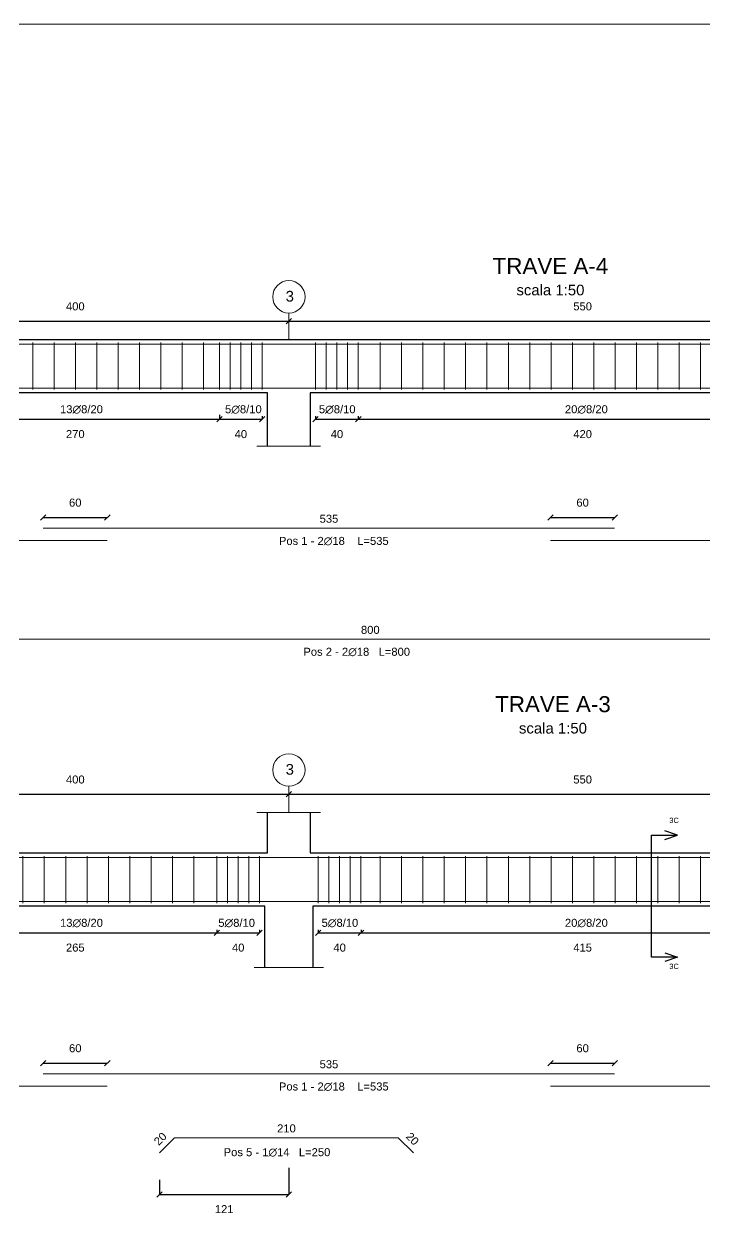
# Model space of a CAD drawing. Header units: millimetres. Extents: x -455371 to 117772, y -78417 to 116564.
# Drawn here: x -297637 to -291262, y -3275 to 7995 of the extents above; entities that cross this region are included whole.
import ezdxf

# ---------------------------------------------------------------- set-up
doc = ezdxf.new("R2010")
doc.units = ezdxf.units.MM
doc.linetypes.add('ACAD_ISO02W100', pattern=[15, 12, -3])
doc.layers.get('0').update_dxf_attribs({"color": 255})
for name, color, linetype, lineweight in [('armature', 5, 'Continuous', 18), ('Cls', 7, 'Continuous', 25), ('fili fissi', 210, 'Continuous', 18), ('quote', 5, 'Continuous', 15), ('Scritte', 7, 'Continuous', 15), ('staffe', 10, 'Continuous', 15), ('tratteggio 1 a 50', 230, 'ACAD_ISO02W100', 15)]:
    doc.layers.add(name, color=color, linetype=linetype, lineweight=lineweight)
doc.styles.get("Standard").update_dxf_attribs({"font": 'arial.ttf'})
doc.dimstyles.new('per distinte 1 a 50', dxfattribs={"dimtxt": 75, "dimasz": 150, "dimexe": 0.18, "dimexo": 250, "dimgap": 50, "dimtad": 1, "dimdec": 0, "dimlfac": 0.1, "dimzin": 0, "dimdsep": 46, "dimtxsty": 'Standard', "dimblk": 'NONE', "dimcen": 0, "dimse1": 1, "dimse2": 1, "dimsd1": 1, "dimsd2": 1, "dimadec": 0, "dimazin": 0, "dimtfac": 1, "dimtdec": 0, "dimtix": 1, "dimtofl": 0, "dimtmove": 0, "dimatfit": 3, "dimldrblk": 'NONE', "dimfxl": 250, "dimfxlon": 1, "dimtolj": 1, "dimtzin": 0, "dimarcsym": 2})
doc.dimstyles.new('scala1 a 50', dxfattribs={"dimtxt": 75, "dimasz": 50, "dimexe": 0.18, "dimexo": 250, "dimgap": 100, "dimtad": 2, "dimdec": 0, "dimlfac": 0.1, "dimzin": 0, "dimdsep": 46, "dimtxsty": 'Standard', "dimblk": 'OBLIQUE', "dimcen": -100, "dimadec": 0, "dimazin": 0, "dimtfac": 1, "dimtdec": 0, "dimtofl": 0, "dimtmove": 0, "dimatfit": 3, "dimfxl": 250, "dimfxlon": 1, "dimtolj": 1, "dimtzin": 0, "dimarcsym": 0})

# ---------------------------------------------------------------- blocks, each defined once
blk = doc.blocks.new('*U284')
at = {"layer": 'staffe'}
blk.add_lwpolyline([(0, -220), (0, 220)], dxfattribs=at)
blk = doc.blocks.new('*U285')
at = {"layer": 'Cls', "color": 0, "linetype": 'ByBlock', "lineweight": -2, "transparency": 16777216}
for p in [(0, 0), (100, 0), (200, 0), (300, 0), (400, 0)]:
    blk.add_blockref('*U284', p, dxfattribs=at)
blk = doc.blocks.new('*U282')
at = {"layer": 'staffe'}
blk.add_lwpolyline([(0, -220), (0, 220)], dxfattribs=at)
blk = doc.blocks.new('*U283')
at = {"layer": 'Cls', "color": 0, "linetype": 'ByBlock', "lineweight": -2, "transparency": 16777216}
for p in [(0, 0), (100, 0), (200, 0), (300, 0), (400, 0)]:
    blk.add_blockref('*U282', p, dxfattribs=at)
blk = doc.blocks.new('*U294')
at = {"layer": 'staffe'}
blk.add_lwpolyline([(0, -220), (0, 220)], dxfattribs=at)
blk = doc.blocks.new('*U295')
at = {"layer": 'Cls', "color": 0, "linetype": 'ByBlock', "lineweight": -2, "transparency": 16777216}
for p in [(0, 0), (200, 0), (400, 0), (600, 0), (800, 0), (1000, 0), (1200, 0), (1400, 0), (1600, 0), (1800, 0), (2000, 0), (2200, 0), (2400, 0)]:
    blk.add_blockref('*U294', p, dxfattribs=at)
blk = doc.blocks.new('*U296')
at = {"layer": 'staffe'}
blk.add_lwpolyline([(0, -220), (0, 220)], dxfattribs=at)
blk = doc.blocks.new('*U297')
at = {"layer": 'Cls', "color": 0, "linetype": 'ByBlock', "lineweight": -2, "transparency": 16777216}
for p in [(0, 0), (200, 0), (400, 0), (600, 0), (800, 0), (1000, 0), (1200, 0), (1400, 0), (1600, 0), (1800, 0), (2000, 0), (2200, 0), (2400, 0), (2600, 0), (2800, 0), (3000, 0), (3200, 0), (3400, 0), (3600, 0), (3800, 0)]:
    blk.add_blockref('*U296', p, dxfattribs=at)
blk = doc.blocks.new('*U318')
at = {"layer": 'staffe'}
blk.add_lwpolyline([(0, -220), (0, 220)], dxfattribs=at)
blk = doc.blocks.new('*U319')
at = {"layer": 'Cls', "color": 0, "linetype": 'ByBlock', "lineweight": -2, "transparency": 16777216}
for p in [(0, 0), (100, 0), (200, 0), (300, 0), (400, 0)]:
    blk.add_blockref('*U318', p, dxfattribs=at)
blk = doc.blocks.new('*U336')
at = {"layer": 'staffe'}
blk.add_lwpolyline([(0, -220), (0, 220)], dxfattribs=at)
blk = doc.blocks.new('*U337')
at = {"layer": 'Cls', "color": 0, "linetype": 'ByBlock', "lineweight": -2, "transparency": 16777216}
for p in [(0, 0), (100, 0), (200, 0), (300, 0), (400, 0)]:
    blk.add_blockref('*U336', p, dxfattribs=at)
blk = doc.blocks.new('*U470')
at = {"layer": 'staffe'}
blk.add_lwpolyline([(0, -220), (0, 220)], dxfattribs=at)
blk = doc.blocks.new('*U471')
at = {"layer": 'Cls', "color": 0, "linetype": 'ByBlock', "lineweight": -2, "transparency": 16777216}
for p in [(0, 0), (200, 0), (400, 0), (600, 0), (800, 0), (1000, 0), (1200, 0), (1400, 0), (1600, 0), (1800, 0), (2000, 0), (2200, 0), (2400, 0), (2600, 0), (2800, 0), (3000, 0), (3200, 0), (3400, 0), (3600, 0), (3800, 0)]:
    blk.add_blockref('*U470', p, dxfattribs=at)
blk = doc.blocks.new('*U476')
at = {"layer": 'staffe'}
blk.add_lwpolyline([(0, -220), (0, 220)], dxfattribs=at)
blk = doc.blocks.new('*U477')
at = {"layer": 'Cls', "color": 0, "linetype": 'ByBlock', "lineweight": -2, "transparency": 16777216}
for p in [(0, 0), (200, 0), (400, 0), (600, 0), (800, 0), (1000, 0), (1200, 0), (1400, 0), (1600, 0), (1800, 0), (2000, 0), (2200, 0)]:
    blk.add_blockref('*U476', p, dxfattribs=at)
blk = doc.blocks.new('_Oblique')
at = {"color": 0, "linetype": 'ByBlock', "lineweight": -2}
blk.add_line((-0.5, -0.5), (0.5, 0.5), dxfattribs=at)
blk = doc.blocks.new('*D543')
at = {"layer": 'Defpoints', "color": 0, "transparency": 16777216}
for p in [(-298507, 4571), (-295807, 4585), (-295807, 4292)]:
    blk.add_point(p, dxfattribs=at)
at = {"layer": 'quote', "color": 0, "lineweight": -2, "transparency": 16777216}
for p, q in [((-298507, 4321), (-298507, 4291)), ((-298507, 4292), (-295807, 4292)), ((-295807, 4335), (-295807, 4291))]:
    blk.add_line(p, q, dxfattribs=at)
at = {"layer": 'quote', "color": 0, "lineweight": -2, "transparency": 16777216, "xscale": 50, "yscale": 50, "zscale": 50, "rotation": 180}
blk.add_blockref('_Oblique', (-298507, 4292), dxfattribs=at)
at = {"layer": 'quote', "color": 0, "lineweight": -2, "transparency": 16777216, "xscale": 50, "yscale": 50, "zscale": 50}
blk.add_blockref('_Oblique', (-295807, 4292), dxfattribs=at)
at = {"layer": 'quote', "color": 0, "transparency": 16777216, "insert": (-297157, 4153), "char_height": 75, "attachment_point": 5}
blk.add_mtext('\\A1;270', dxfattribs=at)
blk = doc.blocks.new('*D544')
at = {"layer": 'Defpoints', "color": 0, "transparency": 16777216}
for p in [(-295807, 4571), (-295407, 4571), (-295407, 4292)]:
    blk.add_point(p, dxfattribs=at)
at = {"layer": 'quote', "color": 0, "lineweight": -2, "transparency": 16777216}
for p, q in [((-295807, 4321), (-295807, 4291)), ((-295807, 4292), (-295407, 4292)), ((-295407, 4321), (-295407, 4291))]:
    blk.add_line(p, q, dxfattribs=at)
at = {"layer": 'quote', "color": 0, "lineweight": -2, "transparency": 16777216, "xscale": 50, "yscale": 50, "zscale": 50, "rotation": 180}
blk.add_blockref('_Oblique', (-295807, 4292), dxfattribs=at)
at = {"layer": 'quote', "color": 0, "lineweight": -2, "transparency": 16777216, "xscale": 50, "yscale": 50, "zscale": 50}
blk.add_blockref('_Oblique', (-295407, 4292), dxfattribs=at)
at = {"layer": 'quote', "color": 0, "transparency": 16777216, "insert": (-295607, 4153), "char_height": 75, "attachment_point": 5}
blk.add_mtext('\\A1;40', dxfattribs=at)
blk = doc.blocks.new('*D548')
at = {"layer": 'Defpoints', "color": 0, "transparency": 16777216}
for p in [(-294907, 4571), (-294507, 4571), (-294507, 4292)]:
    blk.add_point(p, dxfattribs=at)
at = {"layer": 'quote', "color": 0, "lineweight": -2, "transparency": 16777216}
for p, q in [((-294907, 4321), (-294907, 4291)), ((-294907, 4292), (-294507, 4292)), ((-294507, 4321), (-294507, 4291))]:
    blk.add_line(p, q, dxfattribs=at)
at = {"layer": 'quote', "color": 0, "lineweight": -2, "transparency": 16777216, "xscale": 50, "yscale": 50, "zscale": 50, "rotation": 180}
blk.add_blockref('_Oblique', (-294907, 4292), dxfattribs=at)
at = {"layer": 'quote', "color": 0, "lineweight": -2, "transparency": 16777216, "xscale": 50, "yscale": 50, "zscale": 50}
blk.add_blockref('_Oblique', (-294507, 4292), dxfattribs=at)
at = {"layer": 'quote', "color": 0, "transparency": 16777216, "insert": (-294707, 4153), "char_height": 75, "attachment_point": 5}
blk.add_mtext('\\A1;40', dxfattribs=at)
blk = doc.blocks.new('*D546')
at = {"layer": 'Defpoints', "color": 0, "transparency": 16777216}
for p in [(-294507, 4571), (-290307, 4571), (-290307, 4292)]:
    blk.add_point(p, dxfattribs=at)
at = {"layer": 'quote', "color": 0, "lineweight": -2, "transparency": 16777216}
for p, q in [((-294507, 4321), (-294507, 4291)), ((-294507, 4292), (-290307, 4292)), ((-290307, 4321), (-290307, 4291))]:
    blk.add_line(p, q, dxfattribs=at)
at = {"layer": 'quote', "color": 0, "lineweight": -2, "transparency": 16777216, "xscale": 50, "yscale": 50, "zscale": 50, "rotation": 180}
blk.add_blockref('_Oblique', (-294507, 4292), dxfattribs=at)
at = {"layer": 'quote', "color": 0, "lineweight": -2, "transparency": 16777216, "xscale": 50, "yscale": 50, "zscale": 50}
blk.add_blockref('_Oblique', (-290307, 4292), dxfattribs=at)
at = {"layer": 'quote', "color": 0, "transparency": 16777216, "insert": (-292407, 4153), "char_height": 75, "attachment_point": 5}
blk.add_mtext('\\A1;420', dxfattribs=at)
blk = doc.blocks.new('*D563')
at = {"layer": 'Defpoints', "color": 0, "transparency": 16777216}
for p in [(-295832, -241), (-295432, -241), (-295432, -520)]:
    blk.add_point(p, dxfattribs=at)
at = {"layer": 'quote', "color": 0, "lineweight": -2, "transparency": 16777216}
for p, q in [((-295832, -491), (-295832, -520)), ((-295832, -520), (-295432, -520)), ((-295432, -491), (-295432, -520))]:
    blk.add_line(p, q, dxfattribs=at)
at = {"layer": 'quote', "color": 0, "lineweight": -2, "transparency": 16777216, "xscale": 50, "yscale": 50, "zscale": 50, "rotation": 180}
blk.add_blockref('_Oblique', (-295832, -520), dxfattribs=at)
at = {"layer": 'quote', "color": 0, "lineweight": -2, "transparency": 16777216, "xscale": 50, "yscale": 50, "zscale": 50}
blk.add_blockref('_Oblique', (-295432, -520), dxfattribs=at)
at = {"layer": 'quote', "color": 0, "transparency": 16777216, "insert": (-295632, -658), "char_height": 75, "attachment_point": 5}
blk.add_mtext('\\A1;40', dxfattribs=at)
blk = doc.blocks.new('*D629')
at = {"layer": 'Defpoints', "color": 0, "transparency": 16777216}
for p in [(-294882, -241), (-294482, -241), (-294482, -520)]:
    blk.add_point(p, dxfattribs=at)
at = {"layer": 'quote', "color": 0, "lineweight": -2, "transparency": 16777216}
for p, q in [((-294882, -491), (-294882, -520)), ((-294882, -520), (-294482, -520)), ((-294482, -491), (-294482, -520))]:
    blk.add_line(p, q, dxfattribs=at)
at = {"layer": 'quote', "color": 0, "lineweight": -2, "transparency": 16777216, "xscale": 50, "yscale": 50, "zscale": 50, "rotation": 180}
blk.add_blockref('_Oblique', (-294882, -520), dxfattribs=at)
at = {"layer": 'quote', "color": 0, "lineweight": -2, "transparency": 16777216, "xscale": 50, "yscale": 50, "zscale": 50}
blk.add_blockref('_Oblique', (-294482, -520), dxfattribs=at)
at = {"layer": 'quote', "color": 0, "transparency": 16777216, "insert": (-294682, -658), "char_height": 75, "attachment_point": 5}
blk.add_mtext('\\A1;40', dxfattribs=at)
blk = doc.blocks.new('*D633')
at = {"layer": 'Defpoints', "color": 0, "transparency": 16777216}
for p in [(-298482, -241), (-295832, -241), (-295832, -520)]:
    blk.add_point(p, dxfattribs=at)
at = {"layer": 'quote', "color": 0, "lineweight": -2, "transparency": 16777216}
for p, q in [((-298482, -491), (-298482, -520)), ((-298482, -520), (-295832, -520)), ((-295832, -491), (-295832, -520))]:
    blk.add_line(p, q, dxfattribs=at)
at = {"layer": 'quote', "color": 0, "lineweight": -2, "transparency": 16777216, "xscale": 50, "yscale": 50, "zscale": 50, "rotation": 180}
blk.add_blockref('_Oblique', (-298482, -520), dxfattribs=at)
at = {"layer": 'quote', "color": 0, "lineweight": -2, "transparency": 16777216, "xscale": 50, "yscale": 50, "zscale": 50}
blk.add_blockref('_Oblique', (-295832, -520), dxfattribs=at)
at = {"layer": 'quote', "color": 0, "transparency": 16777216, "insert": (-297157, -658), "char_height": 75, "attachment_point": 5}
blk.add_mtext('\\A1;265', dxfattribs=at)
blk = doc.blocks.new('*D634')
at = {"layer": 'Defpoints', "color": 0, "transparency": 16777216}
for p in [(-294482, -241), (-290332, -241), (-290332, -520)]:
    blk.add_point(p, dxfattribs=at)
at = {"layer": 'quote', "color": 0, "lineweight": -2, "transparency": 16777216}
for p, q in [((-294482, -491), (-294482, -520)), ((-294482, -520), (-290332, -520)), ((-290332, -491), (-290332, -520))]:
    blk.add_line(p, q, dxfattribs=at)
at = {"layer": 'quote', "color": 0, "lineweight": -2, "transparency": 16777216, "xscale": 50, "yscale": 50, "zscale": 50, "rotation": 180}
blk.add_blockref('_Oblique', (-294482, -520), dxfattribs=at)
at = {"layer": 'quote', "color": 0, "lineweight": -2, "transparency": 16777216, "xscale": 50, "yscale": 50, "zscale": 50}
blk.add_blockref('_Oblique', (-290332, -520), dxfattribs=at)
at = {"layer": 'quote', "color": 0, "transparency": 16777216, "insert": (-292407, -658), "char_height": 75, "attachment_point": 5}
blk.add_mtext('\\A1;415', dxfattribs=at)
blk = doc.blocks.new('*D675')
at = {"layer": 'Defpoints', "color": 0, "transparency": 16777216}
for p in [(-297457, 3272), (-296857, 3372), (-296857, 3272)]:
    blk.add_point(p, dxfattribs=at)
at = {"layer": 'quote', "color": 0, "lineweight": -2, "transparency": 16777216}
for p, q in [((-297457, 3372), (-297457, 3372)), ((-297457, 3372), (-296857, 3372)), ((-296857, 3372), (-296857, 3372))]:
    blk.add_line(p, q, dxfattribs=at)
at = {"layer": 'quote', "color": 0, "lineweight": -2, "transparency": 16777216, "xscale": 50, "yscale": 50, "zscale": 50, "rotation": 180}
blk.add_blockref('_Oblique', (-297457, 3372), dxfattribs=at)
at = {"layer": 'quote', "color": 0, "lineweight": -2, "transparency": 16777216, "xscale": 50, "yscale": 50, "zscale": 50}
blk.add_blockref('_Oblique', (-296857, 3372), dxfattribs=at)
at = {"layer": 'quote', "color": 0, "transparency": 16777216, "insert": (-297157, 3511), "char_height": 75, "attachment_point": 5}
blk.add_mtext('\\A1;60', dxfattribs=at)
blk = doc.blocks.new('*D676')
at = {"layer": 'Defpoints', "color": 0, "transparency": 16777216}
for p in [(-292707, 3272), (-292107, 3372), (-292107, 3272)]:
    blk.add_point(p, dxfattribs=at)
at = {"layer": 'quote', "color": 0, "lineweight": -2, "transparency": 16777216}
for p, q in [((-292707, 3372), (-292707, 3372)), ((-292707, 3372), (-292107, 3372)), ((-292107, 3372), (-292107, 3372))]:
    blk.add_line(p, q, dxfattribs=at)
at = {"layer": 'quote', "color": 0, "lineweight": -2, "transparency": 16777216, "xscale": 50, "yscale": 50, "zscale": 50, "rotation": 180}
blk.add_blockref('_Oblique', (-292707, 3372), dxfattribs=at)
at = {"layer": 'quote', "color": 0, "lineweight": -2, "transparency": 16777216, "xscale": 50, "yscale": 50, "zscale": 50}
blk.add_blockref('_Oblique', (-292107, 3372), dxfattribs=at)
at = {"layer": 'quote', "color": 0, "transparency": 16777216, "insert": (-292407, 3511), "char_height": 75, "attachment_point": 5}
blk.add_mtext('\\A1;60', dxfattribs=at)
blk = doc.blocks.new('*D679')
at = {"layer": 'Defpoints', "color": 0, "transparency": 16777216}
for p in [(-301482, 3156), (-296857, 3156), (-296857, 3156)]:
    blk.add_point(p, dxfattribs=at)
at = {"layer": 'quote', "color": 0, "transparency": 16777216, "insert": (-299170, 3244), "char_height": 75, "attachment_point": 5}
blk.add_mtext('\\A1;465', dxfattribs=at)
blk = doc.blocks.new('_None')
blk = doc.blocks.new('*D680')
at = {"layer": 'Defpoints', "color": 0, "transparency": 16777216}
for p in [(-297457, 3272), (-292107, 3272), (-292107, 3272)]:
    blk.add_point(p, dxfattribs=at)
at = {"layer": 'quote', "color": 0, "transparency": 16777216, "insert": (-294782, 3360), "char_height": 75, "attachment_point": 5}
blk.add_mtext('\\A1;535', dxfattribs=at)
blk = doc.blocks.new('*D681')
at = {"layer": 'Defpoints', "color": 0, "transparency": 16777216}
for p in [(-292707, 3156), (-287320, 3156), (-287320, 3156)]:
    blk.add_point(p, dxfattribs=at)
at = {"layer": 'quote', "color": 0, "transparency": 16777216, "insert": (-290013, 3244), "char_height": 75, "attachment_point": 5}
blk.add_mtext('\\A1;540', dxfattribs=at)
blk = doc.blocks.new('*D683')
at = {"layer": 'Defpoints', "color": 0, "transparency": 16777216}
for p in [(-298407, 2231), (-290382, 2231), (-290382, 2231)]:
    blk.add_point(p, dxfattribs=at)
at = {"layer": 'quote', "color": 0, "transparency": 16777216, "insert": (-294395, 2319), "char_height": 75, "attachment_point": 5}
blk.add_mtext('\\A1;800', dxfattribs=at)
blk = doc.blocks.new('*D1759')
at = {"layer": 'Defpoints', "color": 0, "transparency": 16777216}
for p in [(-296857, -1739), (-297457, -1840), (-296857, -1840)]:
    blk.add_point(p, dxfattribs=at)
at = {"layer": 'quote', "color": 0, "lineweight": -2, "transparency": 16777216}
for p, q in [((-297457, -1739), (-297457, -1739)), ((-297457, -1739), (-296857, -1739)), ((-296857, -1739), (-296857, -1739))]:
    blk.add_line(p, q, dxfattribs=at)
at = {"layer": 'quote', "color": 0, "lineweight": -2, "transparency": 16777216, "xscale": 50, "yscale": 50, "zscale": 50, "rotation": 180}
blk.add_blockref('_Oblique', (-297457, -1739), dxfattribs=at)
at = {"layer": 'quote', "color": 0, "lineweight": -2, "transparency": 16777216, "xscale": 50, "yscale": 50, "zscale": 50}
blk.add_blockref('_Oblique', (-296857, -1739), dxfattribs=at)
at = {"layer": 'quote', "color": 0, "transparency": 16777216, "insert": (-297157, -1601), "char_height": 75, "attachment_point": 5}
blk.add_mtext('\\A1;60', dxfattribs=at)
blk = doc.blocks.new('*D1760')
at = {"layer": 'Defpoints', "color": 0, "transparency": 16777216}
for p in [(-292107, -1739), (-292707, -1840), (-292107, -1840)]:
    blk.add_point(p, dxfattribs=at)
at = {"layer": 'quote', "color": 0, "lineweight": -2, "transparency": 16777216}
for p, q in [((-292707, -1739), (-292707, -1739)), ((-292707, -1739), (-292107, -1739)), ((-292107, -1739), (-292107, -1739))]:
    blk.add_line(p, q, dxfattribs=at)
at = {"layer": 'quote', "color": 0, "lineweight": -2, "transparency": 16777216, "xscale": 50, "yscale": 50, "zscale": 50, "rotation": 180}
blk.add_blockref('_Oblique', (-292707, -1739), dxfattribs=at)
at = {"layer": 'quote', "color": 0, "lineweight": -2, "transparency": 16777216, "xscale": 50, "yscale": 50, "zscale": 50}
blk.add_blockref('_Oblique', (-292107, -1739), dxfattribs=at)
at = {"layer": 'quote', "color": 0, "transparency": 16777216, "insert": (-292407, -1601), "char_height": 75, "attachment_point": 5}
blk.add_mtext('\\A1;60', dxfattribs=at)
blk = doc.blocks.new('*D1752')
at = {"layer": 'Defpoints', "color": 0, "transparency": 16777216}
for p in [(-301482, -1956), (-296857, -1956), (-296857, -1956)]:
    blk.add_point(p, dxfattribs=at)
at = {"layer": 'quote', "color": 0, "transparency": 16777216, "insert": (-299170, -1867), "char_height": 75, "attachment_point": 5}
blk.add_mtext('\\A1;465', dxfattribs=at)
blk = doc.blocks.new('*D1753')
at = {"layer": 'Defpoints', "color": 0, "transparency": 16777216}
for p in [(-297457, -1840), (-292107, -1840), (-292107, -1840)]:
    blk.add_point(p, dxfattribs=at)
at = {"layer": 'quote', "color": 0, "transparency": 16777216, "insert": (-294782, -1751), "char_height": 75, "attachment_point": 5}
blk.add_mtext('\\A1;535', dxfattribs=at)
blk = doc.blocks.new('*D1754')
at = {"layer": 'Defpoints', "color": 0, "transparency": 16777216}
for p in [(-292707, -1956), (-287320, -1956), (-287320, -1956)]:
    blk.add_point(p, dxfattribs=at)
at = {"layer": 'quote', "color": 0, "transparency": 16777216, "insert": (-290013, -1867), "char_height": 75, "attachment_point": 5}
blk.add_mtext('\\A1;540', dxfattribs=at)
blk = doc.blocks.new('*D1793')
at = {"layer": 'Defpoints', "color": 0, "transparency": 16777216}
for p in [(-296228, -2440), (-296228, -2440), (-296369, -2582)]:
    blk.add_point(p, dxfattribs=at)
at = {"layer": 'quote', "color": 0, "transparency": 16777216, "insert": (-296361, -2449), "char_height": 75, "attachment_point": 5, "rotation": 45}
blk.add_mtext('\\A1;20', dxfattribs=at)
blk = doc.blocks.new('*D1794')
at = {"layer": 'Defpoints', "color": 0, "transparency": 16777216}
for p in [(-296228, -2440), (-294133, -2440), (-294133, -2440)]:
    blk.add_point(p, dxfattribs=at)
at = {"layer": 'quote', "color": 0, "transparency": 16777216, "insert": (-295180, -2352), "char_height": 75, "attachment_point": 5}
blk.add_mtext('\\A1;210', dxfattribs=at)
blk = doc.blocks.new('*D1792')
at = {"layer": 'Defpoints', "color": 0, "transparency": 16777216}
for p in [(-294133, -2440), (-294133, -2440), (-293991, -2582)]:
    blk.add_point(p, dxfattribs=at)
at = {"layer": 'quote', "color": 0, "transparency": 16777216, "insert": (-294000, -2449), "char_height": 75, "attachment_point": 5, "rotation": 315}
blk.add_mtext('\\A1;20', dxfattribs=at)
blk = doc.blocks.new('*D3421')
at = {"layer": 'Defpoints', "color": 0, "transparency": 16777216}
for p in [(-295157, -843), (-296369, -2582), (-295157, -2971)]:
    blk.add_point(p, dxfattribs=at)
at = {"layer": 'quote', "color": 0, "lineweight": -2, "transparency": 16777216}
for p, q in [((-295157, -2721), (-295157, -2971)), ((-296369, -2832), (-296369, -2971)), ((-296369, -2971), (-295157, -2971))]:
    blk.add_line(p, q, dxfattribs=at)
at = {"layer": 'quote', "color": 0, "lineweight": -2, "transparency": 16777216, "xscale": 50, "yscale": 50, "zscale": 50, "rotation": 180}
blk.add_blockref('_Oblique', (-296369, -2971), dxfattribs=at)
at = {"layer": 'quote', "color": 0, "lineweight": -2, "transparency": 16777216, "xscale": 50, "yscale": 50, "zscale": 50}
blk.add_blockref('_Oblique', (-295157, -2971), dxfattribs=at)
at = {"layer": 'quote', "color": 0, "transparency": 16777216, "insert": (-295763, -3108), "char_height": 75, "attachment_point": 5}
blk.add_mtext('\\A1;121', dxfattribs=at)
blk = doc.blocks.new('*D3463')
at = {"layer": 'Defpoints', "color": 0, "transparency": 16777216}
for p in [(-295157, 5212), (-299157, 5041), (-295157, 5041)]:
    blk.add_point(p, dxfattribs=at)
at = {"layer": 'quote', "color": 0, "lineweight": -2, "transparency": 16777216}
for p, q in [((-299157, 5212), (-299157, 5212)), ((-299157, 5212), (-295157, 5212)), ((-295157, 5212), (-295157, 5212))]:
    blk.add_line(p, q, dxfattribs=at)
at = {"layer": 'quote', "color": 0, "lineweight": -2, "transparency": 16777216, "xscale": 50, "yscale": 50, "zscale": 50, "rotation": 180}
blk.add_blockref('_Oblique', (-299157, 5212), dxfattribs=at)
at = {"layer": 'quote', "color": 0, "lineweight": -2, "transparency": 16777216, "xscale": 50, "yscale": 50, "zscale": 50}
blk.add_blockref('_Oblique', (-295157, 5212), dxfattribs=at)
at = {"layer": 'quote', "color": 0, "transparency": 16777216, "insert": (-297157, 5350), "char_height": 75, "attachment_point": 5}
blk.add_mtext('\\A1;400', dxfattribs=at)
blk = doc.blocks.new('*D3464')
at = {"layer": 'Defpoints', "color": 0, "transparency": 16777216}
for p in [(-289657, 5212), (-295157, 5041), (-289657, 5041)]:
    blk.add_point(p, dxfattribs=at)
at = {"layer": 'quote', "color": 0, "lineweight": -2, "transparency": 16777216}
for p, q in [((-295157, 5212), (-295157, 5212)), ((-295157, 5212), (-289657, 5212)), ((-289657, 5212), (-289657, 5212))]:
    blk.add_line(p, q, dxfattribs=at)
at = {"layer": 'quote', "color": 0, "lineweight": -2, "transparency": 16777216, "xscale": 50, "yscale": 50, "zscale": 50, "rotation": 180}
blk.add_blockref('_Oblique', (-295157, 5212), dxfattribs=at)
at = {"layer": 'quote', "color": 0, "lineweight": -2, "transparency": 16777216, "xscale": 50, "yscale": 50, "zscale": 50}
blk.add_blockref('_Oblique', (-289657, 5212), dxfattribs=at)
at = {"layer": 'quote', "color": 0, "transparency": 16777216, "insert": (-292407, 5350), "char_height": 75, "attachment_point": 5}
blk.add_mtext('\\A1;550', dxfattribs=at)
blk = doc.blocks.new('*D3467')
at = {"layer": 'Defpoints', "color": 0, "transparency": 16777216}
for p in [(-295157, 779), (-299157, 608), (-295157, 608)]:
    blk.add_point(p, dxfattribs=at)
at = {"layer": 'quote', "color": 0, "lineweight": -2, "transparency": 16777216}
for p, q in [((-299157, 779), (-299157, 779)), ((-299157, 779), (-295157, 779)), ((-295157, 779), (-295157, 779))]:
    blk.add_line(p, q, dxfattribs=at)
at = {"layer": 'quote', "color": 0, "lineweight": -2, "transparency": 16777216, "xscale": 50, "yscale": 50, "zscale": 50, "rotation": 180}
blk.add_blockref('_Oblique', (-299157, 779), dxfattribs=at)
at = {"layer": 'quote', "color": 0, "lineweight": -2, "transparency": 16777216, "xscale": 50, "yscale": 50, "zscale": 50}
blk.add_blockref('_Oblique', (-295157, 779), dxfattribs=at)
at = {"layer": 'quote', "color": 0, "transparency": 16777216, "insert": (-297157, 917), "char_height": 75, "attachment_point": 5}
blk.add_mtext('\\A1;400', dxfattribs=at)
blk = doc.blocks.new('*D3468')
at = {"layer": 'Defpoints', "color": 0, "transparency": 16777216}
for p in [(-289657, 779), (-295157, 608), (-289657, 608)]:
    blk.add_point(p, dxfattribs=at)
at = {"layer": 'quote', "color": 0, "lineweight": -2, "transparency": 16777216}
for p, q in [((-295157, 779), (-295157, 779)), ((-295157, 779), (-289657, 779)), ((-289657, 779), (-289657, 779))]:
    blk.add_line(p, q, dxfattribs=at)
at = {"layer": 'quote', "color": 0, "lineweight": -2, "transparency": 16777216, "xscale": 50, "yscale": 50, "zscale": 50, "rotation": 180}
blk.add_blockref('_Oblique', (-295157, 779), dxfattribs=at)
at = {"layer": 'quote', "color": 0, "lineweight": -2, "transparency": 16777216, "xscale": 50, "yscale": 50, "zscale": 50}
blk.add_blockref('_Oblique', (-289657, 779), dxfattribs=at)
at = {"layer": 'quote', "color": 0, "transparency": 16777216, "insert": (-292407, 917), "char_height": 75, "attachment_point": 5}
blk.add_mtext('\\A1;550', dxfattribs=at)

msp = doc.modelspace()

# ---------------------------------------------------------------- linework, layer by layer
at = {"layer": 'armature'}
for points in [[(-303377.1, 4997.1), (-285412.1, 4997.1), (-285412.1, 4585.1), (-303377.1, 4585.1)], [(-303377.1, 185.4), (-285412.1, 185.4), (-285412.1, -226.6), (-303377.1, -226.6)]]:
    msp.add_lwpolyline(points, close=True, dxfattribs=at)
for points in [[(-297457.1, 3272), (-297157.1, 3272), (-292407.1, 3272), (-292107.1, 3272)], [(-296857.1, 3156.2), (-297157.1, 3156.2), (-301482.1, 3156.2)], [(-292707.1, 3156.2), (-292407.1, 3156.2), (-287619.6, 3156.2), (-287319.6, 3156.2)], [(-290382.1, 2230.8), (-298407.1, 2230.8)], [(-297457.1, -1839.7), (-297157.1, -1839.7), (-292407.1, -1839.7), (-292107.1, -1839.7)], [(-296857.1, -1955.5), (-297157.1, -1955.5), (-301482.1, -1955.5)], [(-292707.1, -1955.5), (-292407.1, -1955.5), (-287619.6, -1955.5), (-287319.6, -1955.5)], [(-296227.7, -2440.3), (-296369.1, -2581.7)], [(-294132.7, -2440.3), (-296227.7, -2440.3)], [(-294132.7, -2440.3), (-293991.2, -2581.7)]]:
    msp.add_lwpolyline(points, dxfattribs=at)
at = {"layer": 'Cls'}
for p, q in [((-291519.3, 395.4), (-291638.9, 435.8)), ((-291638.9, 355), (-291519.3, 395.4)), ((-291638.9, -707), (-291519.3, -747.4)), ((-291519.3, -747.4), (-291638.9, -787.8))]:
    msp.add_line(p, q, dxfattribs=at)
for points in [[(-303407.1, 4041.1), (-303407.1, 5041.1), (-303007.1, 5041.1), (-299357.1, 5041.1), (-298957.1, 5041.1), (-295307.1, 5041.1)], [(-295357.1, 5041.1), (-294957.1, 5041.1), (-289857.1, 5041.1), (-289457.1, 5041.1), (-285782.1, 5041.1), (-285382.1, 5041.1), (-285382.1, 4041.1)], [(-295357.1, 4041.1), (-295357.1, 4541.1), (-298957.1, 4541.1), (-298957.1, 4041.1)], [(-289857.1, 4041.1), (-289857.1, 4541.1), (-294957.1, 4541.1), (-294957.1, 4041.1)], [(-298957.1, 608.1), (-298957.1, 229.4), (-295357.1, 229.4), (-295357.1, 608.1)], [(-294957.1, 608.1), (-294957.1, 229.4), (-289857.1, 229.4), (-289857.1, 608.1)], [(-291519.3, -747.4), (-291761.1, -747.4), (-291761.1, 395.4), (-291761.1, 395.4), (-291519.3, 395.4)], [(-295382.1, -842.7), (-295382.1, -270.6), (-298932.1, -270.6), (-298932.1, -842.7)], [(-289882.1, -842.7), (-289882.1, -270.6), (-294932.1, -270.6), (-294932.1, -842.7)]]:
    msp.add_lwpolyline(points, dxfattribs=at)
at = {"layer": 'fili fissi'}
for points in [[(-295157.1, 5041.1), (-295157.1, 5287.8)], [(-295157.1, 608.1), (-295157.1, 854.9)]]:
    msp.add_lwpolyline(points, dxfattribs=at)
for centre in [(-295157.1, 5439.5), (-295157.1, 1006.5)]:
    msp.add_circle(centre, 151.6, dxfattribs=at)
at = {"layer": 'quote'}
msp.add_lwpolyline([(-305817.3, 7995.1), (-278037.4, 7995.1), (-278037.4, -25622.5), (-305817.3, -25622.5)], close=True, dxfattribs=at)
at = {"layer": 'tratteggio 1 a 50'}
for points in [[(-295457.1, 4041.1), (-294857.1, 4041.1)], [(-295457.1, 608.1), (-294857.1, 608.1)], [(-295482.1, -842.7), (-294832.1, -842.7)]]:
    msp.add_lwpolyline(points, dxfattribs=at)

# ---------------------------------------------------------------- block references
at = {"layer": 'Cls'}
for name, p in [('*U295', (-298355.2, 4791.1)), ('*U285', (-294907.1, 4791.1)), ('*U297', (-294302.5, 4791.1)), ('*U477', (-298247, -20.6)), ('*U337', (-294882.1, -20.6)), ('*U471', (-294302.5, -20.6))]:
    msp.add_blockref(name, p, dxfattribs=at)
at = {"layer": 'Cls', "xscale": -1}
for name, p in [('*U283', (-295407.1, 4791.1)), ('*U319', (-295432.1, -20.6))]:
    msp.add_blockref(name, p, dxfattribs=at)

# ---------------------------------------------------------------- texts
at = {"layer": 'Scritte', "attachment_point": 1}
for s, width, insert, char_height in [('\\pxqc;{\\H0.6x;TRAVE A-4\\P\\H0.66667x;scala 1:50}', 1463.449, (-293440.1, 5803.4), 250), ('3', 65.34, (-295187.6, 5495.3), 100), ('13∅8/20', 371.945, (-297299.9, 4423.8), 75), ('5∅8/10 ', 371.945, (-295755.1, 4423.8), 75), ('5∅8/10', 371.945, (-294876.1, 4423.8), 75), ('20∅8/20', 371.945, (-292572.8, 4423.8), 75), ('Pos 1 - 2∅18    L=535', 1084.771, (-295250.5, 3190.3), 75), ('Pos 2 - 2∅18   L=800', 1084.771, (-295021.6, 2151.6), 75), ('\\pxqc;{\\H0.6x;TRAVE A-3\\P\\H0.66667x;scala 1:50}', 1463.449, (-293416.6, 1698.3), 250), ('3', 65.34, (-295187.6, 1062.4), 100), ('3C', 371.945, (-291595.4, 559.5), 50), ('13∅8/20', 371.945, (-297299.9, -387.9), 75), ('5∅8/10 ', 371.945, (-295818, -387.9), 75), ('5∅8/10', 371.945, (-294851.1, -387.9), 75), ('20∅8/20', 371.945, (-292572.8, -387.9), 75), ('3C', 371.945, (-291595.4, -808.3), 50), ('Pos 1 - 2∅18    L=535', 1084.771, (-295250.5, -1921.4), 75), ('Pos 5 - 1∅14   L=250', 1084.771, (-295767.8, -2536.7), 75)]:
    msp.add_mtext_dynamic_manual_height_columns(s, width=width, gutter_width=12.5, heights=[0], dxfattribs=dict(at, insert=insert, char_height=char_height))

# ---------------------------------------------------------------- dimensions: what is measured, and where the dimension line sits
at = {"layer": 'quote'}
for base, p1, p2, picture, middle in [((-295157.1, 5211.9), (-299157.1, 5041.1), (-295157.1, 5041.1), '*D3463', (-297157.1, 5350.2)), ((-289657.1, 5211.9), (-295157.1, 5041.1), (-289657.1, 5041.1), '*D3464', (-292407.1, 5350.2)), ((-295157.1, 779), (-299157.1, 608.1), (-295157.1, 608.1), '*D3467', (-297157.1, 917.3)), ((-289657.1, 779), (-295157.1, 608.1), (-289657.1, 608.1), '*D3468', (-292407.1, 917.3))]:
    dim = msp.add_linear_dim(base=base, p1=p1, p2=p2, dimstyle='scala1 a 50', override={"dimtmove": 1}, dxfattribs=at)
    dim.commit()
    dim.dimension.update_dxf_attribs({"geometry": picture, "text_midpoint": middle})
for base, p1, p2, dimstyle, picture, middle in [((-295807.1, 4291.6), (-298507.1, 4571.1), (-295807.1, 4585.1), 'scala1 a 50', '*D543', (-297157.1, 4153.3)), ((-295407.1, 4291.6), (-295807.1, 4571.1), (-295407.1, 4571.1), 'scala1 a 50', '*D544', (-295607.1, 4153.3)), ((-294507.1, 4291.6), (-294907.1, 4571.1), (-294507.1, 4571.1), 'scala1 a 50', '*D548', (-294707.1, 4153.3)), ((-290307.1, 4291.6), (-294507.1, 4571.1), (-290307.1, 4571.1), 'scala1 a 50', '*D546', (-292407.1, 4153.3)), ((-296857.1, 3372.3), (-297457.1, 3272), (-296857.1, 3272), 'scala1 a 50', '*D675', (-297157.1, 3510.6)), ((-292107.1, 3372.3), (-292707.1, 3272), (-292107.1, 3272), 'scala1 a 50', '*D676', (-292407.1, 3510.6)), ((-292107.1, 3272), (-297457.1, 3272), (-292107.1, 3272), 'per distinte 1 a 50', '*D680', (-294782.1, 3360.4)), ((-295832.1, -520.1), (-298482.1, -240.6), (-295832.1, -240.6), 'scala1 a 50', '*D633', (-297157.1, -658.4)), ((-295432.1, -520.1), (-295832.1, -240.6), (-295432.1, -240.6), 'scala1 a 50', '*D563', (-295632.1, -658.4)), ((-294482.1, -520.1), (-294882.1, -240.6), (-294482.1, -240.6), 'scala1 a 50', '*D629', (-294682.1, -658.4)), ((-290332.1, -520.1), (-294482.1, -240.6), (-290332.1, -240.6), 'scala1 a 50', '*D634', (-292407.1, -658.4)), ((-295157.1, -2970.7), (-296369.1, -2581.7), (-295157.1, -842.7), 'scala1 a 50', '*D3421', (-295763.1, -3108.4)), ((-296857.1, -1739.5), (-297457.1, -1839.7), (-296857.1, -1839.7), 'scala1 a 50', '*D1759', (-297157.1, -1601.2)), ((-292107.1, -1739.5), (-292707.1, -1839.7), (-292107.1, -1839.7), 'scala1 a 50', '*D1760', (-292407.1, -1601.2)), ((-292107.1, -1839.7), (-297457.1, -1839.7), (-292107.1, -1839.7), 'per distinte 1 a 50', '*D1753', (-294782.1, -1751.4)), ((-294132.6554297, -2440.251969), (-296227.6554297, -2440.251969), (-294132.6554297, -2440.251969), 'per distinte 1 a 50', '*D1794', (-295180.1554297, -2351.958995))]:
    dim = msp.add_linear_dim(base=base, p1=p1, p2=p2, dimstyle=dimstyle, dxfattribs=at)
    dim.commit()
    dim.dimension.update_dxf_attribs({"geometry": picture, "text_midpoint": middle})
for base, p1, p2, text, picture, middle in [((-296857.1, 3156.2), (-301482.1, 3156.2), (-296857.1, 3156.2), '465', '*D679', (-299169.6, 3244.5)), ((-287319.6, 3156.2), (-292707.1, 3156.2), (-287319.6, 3156.2), '540', '*D681', (-290013.3, 3244.5)), ((-290382.1, 2230.8), (-298407.1, 2230.8), (-290382.1, 2230.8), '800', '*D683', (-294394.6, 2319.1)), ((-296857.1, -1955.5), (-301482.1, -1955.5), (-296857.1, -1955.5), '465', '*D1752', (-299169.6, -1867.2)), ((-287319.6, -1955.5), (-292707.1, -1955.5), (-287319.6, -1955.5), '540', '*D1754', (-290013.3, -1867.2))]:
    dim = msp.add_linear_dim(base=base, p1=p1, p2=p2, text=text, dimstyle='per distinte 1 a 50', dxfattribs=at)
    dim.commit()
    dim.dimension.update_dxf_attribs({"geometry": picture, "text_midpoint": middle})
for p1, p2, picture, middle in [((-296369.1, -2581.7), (-296227.7, -2440.3), '*D1793', (-296360.8, -2448.5)), ((-293991.2, -2581.7), (-294132.7, -2440.3), '*D1792', (-293999.5, -2448.5))]:
    dim = msp.add_aligned_dim(p1=p1, p2=p2, distance=0, dimstyle='per distinte 1 a 50', dxfattribs=at)
    dim.commit()
    dim.dimension.update_dxf_attribs({"geometry": picture, "text_midpoint": middle})

doc.saveas('drawing.dxf')
